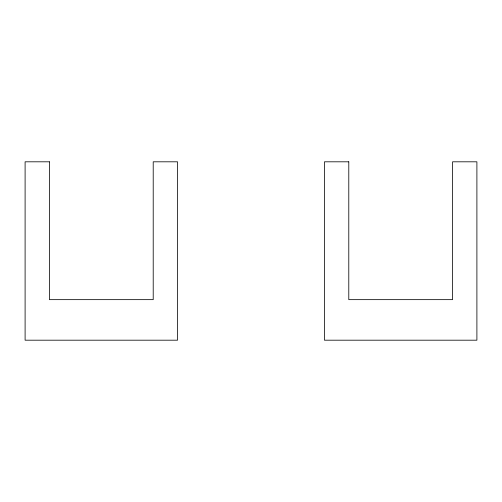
<?xml version="1.0" encoding="UTF-8"?>
<svg xmlns="http://www.w3.org/2000/svg" width="502" height="502" viewBox="0 0 502 502"><rect width="100%" height="100%" fill="white"/><g stroke="black" fill="none" stroke-linecap="round" stroke-linejoin="round"><path stroke-width="0.75" d="M49.428 161.807L25.1 161.807L25.1 340.193L177.539 340.193L177.539 161.807L153.21 161.807L153.21 299.65L49.428 299.65L49.428 161.807M348.79 161.807L324.461 161.807L324.461 340.193L476.9 340.193L476.9 161.807L452.572 161.807L452.572 299.65L348.79 299.65L348.79 161.807"/></g></svg>
